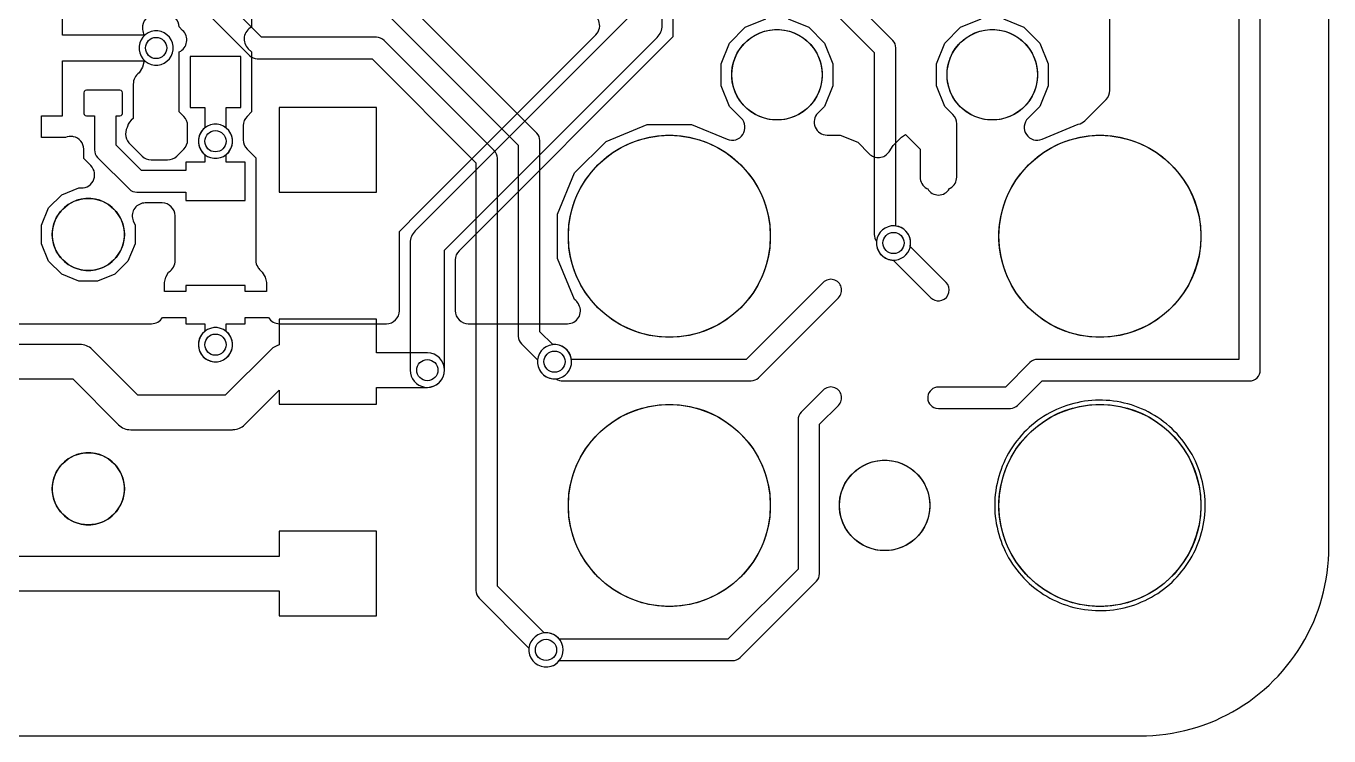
# Model space of a CAD drawing. Header units: millimetres. Extents: x 23.6 to 57.2, y 14.1 to 54.7.
# Drawn here: x 41.87 to 57.24, y 14.09 to 22.46 of the extents above; entities that cross this region are included whole.
import ezdxf

# ---------------------------------------------------------------- set-up
doc = ezdxf.new("R2010")
doc.units = ezdxf.units.MM

msp = doc.modelspace()

# ---------------------------------------------------------------- linework, layer by layer
at = {"layer": '16_copper'}
for points in [[(50.947, 23.073), (51.873, 22.147), (51.873, 20, 0.169097), (51.899, 19.92), (51.899, 19.88), (51.907, 19.841), (51.922, 19.805), (51.944, 19.772), (51.972, 19.744), (52.005, 19.722), (52.041, 19.707), (52.08, 19.699), (52.12, 19.699), (52.159, 19.707, 0.80566), (52.127, 20.1), (52.127, 22.2, 0.198912), (52.09, 22.29), (51.09, 23.29, 0.198912)], [(44, 22.613), (44.503, 22.11, 0.198912), (44.593, 22.073), (45.947, 22.073), (47.173, 20.847), (47.173, 15.8, 0.198912), (47.21, 15.71), (47.799, 15.121), (47.799, 15.12), (47.799, 15.08), (47.807, 15.041), (47.822, 15.005), (47.844, 14.972), (47.872, 14.944), (47.905, 14.922), (47.941, 14.907), (47.98, 14.899), (48.02, 14.899), (48.059, 14.907, 0.909747), (47.979, 15.301), (47.427, 15.853), (47.427, 20.9, 0.198912), (47.39, 20.99), (46.09, 22.29, 0.198912), (46, 22.327), (44.645, 22.327), (44.143, 22.83, 0.198912)], [(46.155, 22.573), (47.673, 21.055), (47.673, 18.8, 0.198912), (47.71, 18.71), (47.899, 18.521), (47.899, 18.52), (47.899, 18.48), (47.907, 18.441), (47.922, 18.405), (47.944, 18.372), (47.972, 18.344), (48.005, 18.322), (48.041, 18.307), (48.08, 18.299), (48.12, 18.299), (48.159, 18.307, 0.909747), (48.079, 18.701), (47.927, 18.853), (47.927, 21.107, 0.198912), (47.89, 21.197), (46.297, 22.79, 0.198912)], [(40.35, 18.297), (42.416, 18.297), (42.956, 17.756, 0.198912), (43.1, 17.697), (44.3, 17.697), (44.31, 17.698, 0.185976), (44.444, 17.756), (44.85, 18.163), (44.85, 18), (46, 18), (46, 18.197), (46.6, 18.197, 1), (46.6, 18.603), (46, 18.603), (46, 19), (44.85, 19), (44.85, 18.697, 0.134881), (44.756, 18.644), (44.216, 18.103), (43.184, 18.103), (42.644, 18.644, 0.198912), (42.5, 18.703), (40.35, 18.703)]]:
    msp.add_lwpolyline(points, format="xyb", dxfattribs=at)
for points in [[(43.459, 22.007), (43.495, 22.022), (43.528, 22.044), (43.556, 22.072), (43.578, 22.105), (43.593, 22.141), (43.601, 22.18), (43.601, 22.22), (43.593, 22.259), (43.578, 22.295), (43.556, 22.328), (43.528, 22.356), (43.495, 22.378), (43.459, 22.393), (43.42, 22.401), (43.38, 22.401), (43.341, 22.393), (43.305, 22.378), (43.272, 22.356), (43.244, 22.328), (43.222, 22.295), (43.207, 22.259), (43.199, 22.22), (43.199, 22.18), (43.207, 22.141), (43.222, 22.105), (43.244, 22.072), (43.272, 22.044), (43.305, 22.022), (43.341, 22.007), (43.38, 21.999), (43.42, 21.999)], [(46, 21.5), (44.85, 21.5), (44.85, 20.5), (46, 20.5)], [(44.159, 20.907), (44.195, 20.922), (44.228, 20.944), (44.256, 20.972), (44.278, 21.005), (44.293, 21.041), (44.301, 21.08), (44.301, 21.12), (44.293, 21.159), (44.278, 21.195), (44.256, 21.228), (44.228, 21.256), (44.195, 21.278), (44.159, 21.293), (44.12, 21.301), (44.08, 21.301), (44.041, 21.293), (44.005, 21.278), (43.972, 21.256), (43.944, 21.228), (43.922, 21.195), (43.907, 21.159), (43.899, 21.12), (43.899, 21.08), (43.907, 21.041), (43.922, 21.005), (43.944, 20.972), (43.972, 20.944), (44.005, 20.922), (44.041, 20.907), (44.08, 20.899), (44.12, 20.899)], [(44.159, 18.507), (44.195, 18.522), (44.228, 18.544), (44.256, 18.572), (44.278, 18.605), (44.293, 18.641), (44.301, 18.68), (44.301, 18.72), (44.293, 18.759), (44.278, 18.795), (44.256, 18.828), (44.228, 18.856), (44.195, 18.878), (44.159, 18.893), (44.12, 18.901), (44.08, 18.901), (44.041, 18.893), (44.005, 18.878), (43.972, 18.856), (43.944, 18.828), (43.922, 18.795), (43.907, 18.759), (43.899, 18.72), (43.899, 18.68), (43.907, 18.641), (43.922, 18.605), (43.944, 18.572), (43.972, 18.544), (44.005, 18.522), (44.041, 18.507), (44.08, 18.499), (44.12, 18.499)]]:
    msp.add_lwpolyline(points, close=True, dxfattribs=at)
msp.add_lwpolyline([(40.35, 15.797), (44.85, 15.797), (44.85, 15.5), (46, 15.5), (46, 16.5), (44.85, 16.5), (44.85, 16.203), (40.35, 16.203)], dxfattribs=at)
at = {"layer": '1_copper'}
for points in [[(53.479, 17.948, 0.187839), (53.564, 17.984), (53.853, 18.273), (56.3, 18.273, 0.414214), (56.427, 18.4), (56.427, 22.8, 0.198912), (56.39, 22.89), (54.69, 24.59, 0.198912), (54.6, 24.627), (54.157, 24.627, 0.909744), (53.822, 24.405), (53.844, 24.372, 0.475246), (54.157, 24.373), (54.547, 24.373), (56.173, 22.747), (56.173, 18.527), (53.8, 18.527, 0.198912), (53.71, 18.49), (53.421, 18.201), (52.63, 18.201, 0.879449), (52.598, 17.951), (52.63, 17.947), (53.474, 17.947)], [(46.637, 18.2, 0.361416), (46.803, 18.4), (46.803, 19.816), (49.311, 22.323, 0.198912), (49.37, 22.467), (49.37, 22.87), (49.467, 22.87), (49.467, 24.27), (48.867, 24.27), (48.867, 22.87), (48.964, 22.87), (48.964, 22.551), (46.456, 20.044, 0.198912), (46.397, 19.9), (46.397, 18.4), (46.4, 18.365), (46.409, 18.33), (46.424, 18.298), (46.445, 18.269), (46.47, 18.244), (46.499, 18.223), (46.532, 18.209), (46.566, 18.2), (46.602, 18.197)], [(44.449, 20.852), (44.227, 20.852), (44.227, 20.943, 0.47753), (44.227, 21.257), (44.227, 21.5), (44.4, 21.5), (44.4, 22.1), (43.8, 22.1), (43.8, 21.5), (43.973, 21.5), (43.973, 21.257, 0.47753), (43.973, 20.943), (43.973, 20.852), (43.751, 20.852), (43.751, 20.753), (43.226, 20.753), (42.927, 21.053), (42.927, 21.398), (42.973, 21.398), (42.987, 21.403), (42.998, 21.414), (43.004, 21.428), (43.004, 21.672), (42.998, 21.686), (42.987, 21.697), (42.973, 21.702), (42.577, 21.702), (42.563, 21.697), (42.552, 21.686), (42.546, 21.672), (42.546, 21.428), (42.552, 21.414), (42.563, 21.403), (42.577, 21.398), (42.673, 21.398), (42.673, 21, 0.198912), (42.71, 20.91), (43.084, 20.536, 0.198912), (43.174, 20.499), (43.751, 20.499), (43.751, 20.4), (44.449, 20.4)], [(52.67, 19.224, 0.556683), (52.72, 19.434), (52.297, 19.857, 0.961135), (51.907, 19.959), (51.899, 19.92, 0.436734), (52.096, 19.699), (52.54, 19.254), (52.562, 19.237), (52.587, 19.224), (52.615, 19.218), (52.643, 19.218)], [(50.421, 18.274, 0.187839), (50.506, 18.31), (51.45, 19.254, 1), (51.27, 19.434), (50.363, 18.527), (48.3, 18.527, 0.982077), (47.899, 18.48), (47.907, 18.441, 0.303349), (48.08, 18.299), (48.12, 18.299, 0.169097), (48.2, 18.273), (50.416, 18.273)], [(48.059, 14.907, 0.15024), (48.157, 14.973), (50.2, 14.973, 0.198912), (50.29, 15.01), (51.19, 15.91, 0.198912), (51.227, 16), (51.227, 17.761), (51.45, 17.984, 1), (51.27, 18.164), (51.01, 17.904, 0.198912), (50.973, 17.814), (50.973, 16.053), (50.147, 15.227), (48.157, 15.227), (48.156, 15.228), (48.128, 15.256), (48.095, 15.278), (48.059, 15.293), (48.02, 15.301), (47.98, 15.301), (47.941, 15.293), (47.905, 15.278), (47.872, 15.256), (47.844, 15.228), (47.822, 15.195), (47.807, 15.159), (47.799, 15.12), (47.799, 15.08), (47.807, 15.041), (47.822, 15.005), (47.844, 14.972), (47.872, 14.944), (47.905, 14.922), (47.941, 14.907), (47.98, 14.899), (48.02, 14.899)]]:
    msp.add_lwpolyline(points, format="xyb", close=True, dxfattribs=at)
for points in [[(44.527, 23.187), (44.527, 22.447, 0.521635), (44.487, 22.192), (44.527, 22.153), (44.527, 21.447), (44.473, 21.393, 0.198916), (44.428, 21.285), (44.428, 21.116, 0.198912), (44.473, 21.008), (44.576, 20.905), (44.576, 19.695, 0.136851), (44.599, 19.617), (44.603, 19.608, 0.036719), (44.621, 19.588), (44.652, 19.556), (44.686, 19.498), (44.703, 19.433), (44.703, 19.326), (44.449, 19.326), (44.449, 19.4), (43.751, 19.4), (43.751, 19.326), (43.497, 19.326), (43.497, 19.433), (43.514, 19.498), (43.548, 19.556, 0.274262), (43.624, 19.695), (43.624, 20.22, 0.414214), (43.471, 20.372), (43.271, 20.372, 0.501965), (43.125, 20.176), (43.131, 20.161), (43.152, 20.11), (43.152, 19.89), (43.068, 19.687), (42.913, 19.532), (42.71, 19.448), (42.49, 19.448), (42.287, 19.532), (42.132, 19.687), (42.048, 19.89), (42.048, 20.11), (42.132, 20.313), (42.287, 20.468), (42.49, 20.552, 0.742523), (42.629, 20.812), (42.546, 20.895), (42.546, 21.006, 0.356951), (42.424, 21.154), (42.417, 21.156, 0.132447), (42.329, 21.146), (42.048, 21.146), (42.048, 21.4), (42.295, 21.4), (42.295, 22.048), (42.775, 22.048, 0.000108), (42.775, 22.048), (43.258, 22.048), (43.258, 22.047), (43.238, 21.973), (43.199, 21.906, 0.256557), (43.131, 21.775), (43.131, 21.367, 0.194523), (43.061, 21.273), (43.059, 21.264, 0.353884), (43.099, 21.061), (43.234, 20.925, 0.198912), (43.342, 20.88), (43.536, 20.88, 0.198912), (43.644, 20.925), (43.727, 21.008, 0.198912), (43.772, 21.116), (43.772, 21.285, 0.198916), (43.727, 21.393), (43.673, 21.447), (43.673, 22.153, 0.521633), (43.713, 22.408), (43.673, 22.448, 0.406225), (43.521, 22.596)], [(53.396, 22.544), (53.639, 22.444), (53.825, 22.258), (53.925, 22.015), (53.925, 21.753), (53.825, 21.51), (53.687, 21.372, 0.820686), (53.853, 21.123), (54.28, 21.3, 0.146777), (54.357, 21.342), (54.608, 21.592, 0.198912), (54.652, 21.7), (54.652, 23.1, 0.198912)], [(43.391, 22.596, 0.445204), (43.24, 22.428), (43.241, 22.419, 0.100742), (43.258, 22.352), (42.775, 22.352, 0.000108), (42.775, 22.352), (42.295, 22.352), (42.295, 23)], [(40.083, 18.948), (43.344, 18.948, 0.262792), (43.475, 19.021), (43.751, 19.021), (43.751, 18.948), (43.973, 18.948), (43.973, 18.857, 0.909744), (44.195, 18.522), (44.228, 18.544, 0.475246), (44.227, 18.857), (44.227, 18.948), (44.449, 18.948), (44.449, 19.021), (44.726, 19.021, 0.262306), (44.856, 18.948), (46.117, 18.948, 0.414214), (46.27, 19.1), (46.27, 20.037), (46.508, 20.275), (48.589, 22.356, 0.668186), (48.481, 22.616)], [(49.497, 22.657), (49.497, 22.33), (46.975, 19.808, 0.198912), (46.93, 19.7), (46.93, 19.1, 0.414214), (47.083, 18.948), (48.254, 18.948, 0.562977), (48.389, 19.17), (48.382, 19.182, 0.096839), (48.337, 19.232), (48.137, 19.717), (48.137, 20.241), (48.337, 20.726), (48.708, 21.097), (49.193, 21.297), (49.717, 21.297), (50.137, 21.123, 0.820686), (50.303, 21.372), (50.165, 21.51), (50.065, 21.753), (50.065, 22.015), (50.165, 22.258), (50.351, 22.444), (50.594, 22.544)], [(50.856, 22.544), (51.099, 22.444), (51.285, 22.258), (51.385, 22.015), (51.385, 21.753), (51.285, 21.51), (51.208, 21.433, 0.668184), (51.316, 21.173), (51.471, 21.173), (51.677, 21.088), (51.812, 20.952, 0.472969), (52.047, 20.976), (52.097, 21.051), (52.193, 21.147), (52.241, 21.179), (52.414, 21.006), (52.414, 20.678, 0.27218), (52.492, 20.544), (52.503, 20.54, 0.579898), (52.761, 20.541), (52.77, 20.547, 0.265789), (52.846, 20.678), (52.846, 21.306, 0.198912), (52.801, 21.414), (52.705, 21.51), (52.705, 21.511), (52.605, 21.753), (52.605, 22.015), (52.705, 22.258), (52.891, 22.444), (53.134, 22.544)]]:
    msp.add_lwpolyline(points, format="xyb", dxfattribs=at)
at = {"layer": 'drills_NPTH'}
for centre, radius in [((50.725, 21.884), 0.533), ((53.265, 21.884), 0.533), ((49.455, 19.979), 1.191), ((54.535, 19.979), 1.191), ((42.6, 20), 0.425), ((49.455, 16.804), 1.191), ((54.535, 16.804), 1.191), ((42.6, 17), 0.425), ((51.995, 16.804), 0.533)]:
    msp.add_circle(centre, radius, dxfattribs=at)
at = {"layer": 'drills_via_1_16'}
for centre in [(43.4, 22.2), (44.1, 21.1), (52.1, 19.9), (44.1, 18.7), (48.1, 18.5), (46.6, 18.4), (48, 15.1)]:
    msp.add_circle(centre, 0.125, dxfattribs=at)
at = {"layer": 'holes'}
for points in [[(50.755, 22.417), (50.814, 22.411), (50.873, 22.397), (50.929, 22.378), (50.983, 22.352), (51.034, 22.32), (51.081, 22.282), (51.123, 22.24), (51.161, 22.193), (51.193, 22.142), (51.219, 22.088), (51.238, 22.032), (51.252, 21.973), (51.258, 21.914), (51.258, 21.854), (51.252, 21.795), (51.238, 21.736), (51.219, 21.68), (51.193, 21.626), (51.161, 21.575), (51.123, 21.528), (51.081, 21.486), (51.034, 21.448), (50.983, 21.416), (50.929, 21.39), (50.873, 21.371), (50.814, 21.357), (50.755, 21.351), (50.695, 21.351), (50.636, 21.357), (50.577, 21.371), (50.521, 21.39), (50.467, 21.416), (50.416, 21.448), (50.369, 21.486), (50.327, 21.528), (50.289, 21.575), (50.257, 21.626), (50.231, 21.68), (50.212, 21.736), (50.198, 21.795), (50.192, 21.854), (50.192, 21.914), (50.198, 21.973), (50.212, 22.032), (50.231, 22.088), (50.257, 22.142), (50.289, 22.193), (50.327, 22.24), (50.369, 22.282), (50.416, 22.32), (50.467, 22.352), (50.521, 22.378), (50.577, 22.397), (50.636, 22.411), (50.695, 22.417), (50.755, 22.417)], [(53.295, 22.417), (53.354, 22.411), (53.413, 22.397), (53.469, 22.378), (53.523, 22.352), (53.574, 22.32), (53.621, 22.282), (53.663, 22.24), (53.701, 22.193), (53.733, 22.142), (53.759, 22.088), (53.778, 22.032), (53.792, 21.973), (53.798, 21.914), (53.798, 21.854), (53.792, 21.795), (53.778, 21.736), (53.759, 21.68), (53.733, 21.626), (53.701, 21.575), (53.663, 21.528), (53.621, 21.486), (53.574, 21.448), (53.523, 21.416), (53.469, 21.39), (53.413, 21.371), (53.354, 21.357), (53.295, 21.351), (53.235, 21.351), (53.176, 21.357), (53.117, 21.371), (53.061, 21.39), (53.007, 21.416), (52.956, 21.448), (52.909, 21.486), (52.867, 21.528), (52.829, 21.575), (52.797, 21.626), (52.771, 21.68), (52.752, 21.736), (52.738, 21.795), (52.732, 21.854), (52.732, 21.914), (52.738, 21.973), (52.752, 22.032), (52.771, 22.088), (52.797, 22.142), (52.829, 22.193), (52.867, 22.24), (52.909, 22.282), (52.956, 22.32), (53.007, 22.352), (53.061, 22.378), (53.117, 22.397), (53.176, 22.411), (53.235, 22.417), (53.295, 22.417)], [(49.502, 21.17), (49.595, 21.163), (49.688, 21.148), (49.779, 21.126), (49.868, 21.097), (49.954, 21.062), (50.038, 21.019), (50.117, 20.97), (50.193, 20.915), (50.264, 20.854), (50.33, 20.788), (50.391, 20.717), (50.446, 20.641), (50.495, 20.562), (50.538, 20.478), (50.573, 20.392), (50.602, 20.303), (50.624, 20.212), (50.639, 20.119), (50.646, 20.026), (50.646, 19.932), (50.639, 19.839), (50.624, 19.746), (50.602, 19.655), (50.573, 19.566), (50.538, 19.48), (50.495, 19.396), (50.446, 19.317), (50.391, 19.241), (50.33, 19.17), (50.264, 19.104), (50.193, 19.043), (50.117, 18.988), (50.038, 18.939), (49.954, 18.896), (49.868, 18.861), (49.779, 18.832), (49.688, 18.81), (49.595, 18.795), (49.502, 18.788), (49.408, 18.788), (49.315, 18.795), (49.222, 18.81), (49.131, 18.832), (49.042, 18.861), (48.956, 18.896), (48.872, 18.939), (48.793, 18.988), (48.717, 19.043), (48.646, 19.104), (48.58, 19.17), (48.519, 19.241), (48.464, 19.317), (48.415, 19.396), (48.372, 19.48), (48.337, 19.566), (48.308, 19.655), (48.286, 19.746), (48.271, 19.839), (48.264, 19.932), (48.264, 20.026), (48.271, 20.119), (48.286, 20.212), (48.308, 20.303), (48.337, 20.392), (48.372, 20.478), (48.415, 20.562), (48.464, 20.641), (48.519, 20.717), (48.58, 20.788), (48.646, 20.854), (48.717, 20.915), (48.793, 20.97), (48.872, 21.019), (48.956, 21.062), (49.042, 21.097), (49.131, 21.126), (49.222, 21.148), (49.315, 21.163), (49.408, 21.17), (49.502, 21.17)], [(54.582, 21.17), (54.675, 21.163), (54.768, 21.148), (54.859, 21.126), (54.948, 21.097), (55.034, 21.062), (55.118, 21.019), (55.197, 20.97), (55.273, 20.915), (55.344, 20.854), (55.41, 20.788), (55.471, 20.717), (55.526, 20.641), (55.575, 20.562), (55.618, 20.478), (55.653, 20.392), (55.682, 20.303), (55.704, 20.212), (55.719, 20.119), (55.726, 20.026), (55.726, 19.932), (55.719, 19.839), (55.704, 19.746), (55.682, 19.655), (55.653, 19.566), (55.618, 19.48), (55.575, 19.396), (55.526, 19.317), (55.471, 19.241), (55.41, 19.17), (55.344, 19.104), (55.273, 19.043), (55.197, 18.988), (55.118, 18.939), (55.034, 18.896), (54.948, 18.861), (54.859, 18.832), (54.768, 18.81), (54.675, 18.795), (54.582, 18.788), (54.488, 18.788), (54.395, 18.795), (54.302, 18.81), (54.211, 18.832), (54.122, 18.861), (54.036, 18.896), (53.952, 18.939), (53.873, 18.988), (53.797, 19.043), (53.726, 19.104), (53.66, 19.17), (53.599, 19.241), (53.544, 19.317), (53.495, 19.396), (53.452, 19.48), (53.417, 19.566), (53.388, 19.655), (53.366, 19.746), (53.351, 19.839), (53.344, 19.932), (53.344, 20.026), (53.351, 20.119), (53.366, 20.212), (53.388, 20.303), (53.417, 20.392), (53.452, 20.478), (53.495, 20.562), (53.544, 20.641), (53.599, 20.717), (53.66, 20.788), (53.726, 20.854), (53.797, 20.915), (53.873, 20.97), (53.952, 21.019), (54.036, 21.062), (54.122, 21.097), (54.211, 21.126), (54.302, 21.148), (54.395, 21.163), (54.488, 21.17), (54.582, 21.17)], [(42.628, 19.575), (42.683, 19.582), (42.737, 19.597), (42.788, 19.618), (42.837, 19.646), (42.881, 19.68), (42.92, 19.719), (42.954, 19.763), (42.982, 19.812), (43.003, 19.863), (43.018, 19.917), (43.025, 19.972), (43.025, 20.028), (43.018, 20.083), (43.003, 20.137), (42.982, 20.188), (42.954, 20.237), (42.92, 20.281), (42.881, 20.32), (42.837, 20.354), (42.788, 20.382), (42.737, 20.403), (42.683, 20.418), (42.628, 20.425), (42.572, 20.425), (42.517, 20.418), (42.463, 20.403), (42.412, 20.382), (42.363, 20.354), (42.319, 20.32), (42.28, 20.281), (42.246, 20.237), (42.218, 20.188), (42.197, 20.137), (42.182, 20.083), (42.175, 20.028), (42.175, 19.972), (42.182, 19.917), (42.197, 19.863), (42.218, 19.812), (42.246, 19.763), (42.28, 19.719), (42.319, 19.68), (42.363, 19.646), (42.412, 19.618), (42.463, 19.597), (42.517, 19.582), (42.572, 19.575), (42.628, 19.575)], [(49.502, 17.995), (49.595, 17.988), (49.688, 17.973), (49.779, 17.951), (49.868, 17.922), (49.954, 17.887), (50.038, 17.844), (50.117, 17.795), (50.193, 17.74), (50.264, 17.679), (50.33, 17.613), (50.391, 17.542), (50.446, 17.466), (50.495, 17.387), (50.538, 17.303), (50.573, 17.217), (50.602, 17.128), (50.624, 17.037), (50.639, 16.944), (50.646, 16.851), (50.646, 16.757), (50.639, 16.664), (50.624, 16.571), (50.602, 16.48), (50.573, 16.391), (50.538, 16.305), (50.495, 16.221), (50.446, 16.142), (50.391, 16.066), (50.33, 15.995), (50.264, 15.929), (50.193, 15.868), (50.117, 15.813), (50.038, 15.764), (49.954, 15.721), (49.868, 15.686), (49.779, 15.657), (49.688, 15.635), (49.595, 15.62), (49.502, 15.613), (49.408, 15.613), (49.315, 15.62), (49.222, 15.635), (49.131, 15.657), (49.042, 15.686), (48.956, 15.721), (48.872, 15.764), (48.793, 15.813), (48.717, 15.868), (48.646, 15.929), (48.58, 15.995), (48.519, 16.066), (48.464, 16.142), (48.415, 16.221), (48.372, 16.305), (48.337, 16.391), (48.308, 16.48), (48.286, 16.571), (48.271, 16.664), (48.264, 16.757), (48.264, 16.851), (48.271, 16.944), (48.286, 17.037), (48.308, 17.128), (48.337, 17.217), (48.372, 17.303), (48.415, 17.387), (48.464, 17.466), (48.519, 17.542), (48.58, 17.613), (48.646, 17.679), (48.717, 17.74), (48.793, 17.795), (48.872, 17.844), (48.956, 17.887), (49.042, 17.922), (49.131, 17.951), (49.222, 17.973), (49.315, 17.988), (49.408, 17.995), (49.502, 17.995)], [(53.294, 16.804), (53.294, 16.761), (53.297, 16.718), (53.3, 16.675), (53.306, 16.632), (53.312, 16.59), (53.321, 16.547), (53.33, 16.505), (53.341, 16.464), (53.354, 16.422), (53.368, 16.382), (53.383, 16.341), (53.4, 16.302), (53.418, 16.263), (53.437, 16.224), (53.458, 16.187), (53.48, 16.149), (53.504, 16.113), (53.528, 16.078), (53.554, 16.043), (53.581, 16.01), (53.609, 15.977), (53.638, 15.946), (53.669, 15.915), (53.7, 15.885), (53.733, 15.857), (53.766, 15.83), (53.8, 15.804), (53.835, 15.779), (53.871, 15.755), (53.908, 15.733), (53.946, 15.712), (53.984, 15.692), (54.023, 15.673), (54.062, 15.656), (54.103, 15.641), (54.143, 15.626), (54.184, 15.613), (54.226, 15.602), (54.268, 15.592), (54.31, 15.583), (54.352, 15.576), (54.395, 15.571), (54.438, 15.567), (54.481, 15.564), (54.524, 15.563), (54.567, 15.563), (54.61, 15.565), (54.653, 15.568), (54.696, 15.573), (54.739, 15.58), (54.781, 15.587), (54.823, 15.597), (54.865, 15.607), (54.906, 15.62), (54.947, 15.633), (54.988, 15.648), (55.027, 15.665), (55.067, 15.682), (55.105, 15.701), (55.143, 15.722), (55.18, 15.744), (55.217, 15.767), (55.252, 15.791), (55.287, 15.817), (55.321, 15.843), (55.354, 15.871), (55.386, 15.9), (55.416, 15.93), (55.446, 15.961), (55.475, 15.993), (55.503, 16.027), (55.529, 16.061), (55.554, 16.096), (55.578, 16.131), (55.601, 16.168), (55.622, 16.205), (55.643, 16.243), (55.661, 16.282), (55.679, 16.322), (55.695, 16.361), (55.709, 16.402), (55.723, 16.443), (55.735, 16.485), (55.745, 16.526), (55.754, 16.568), (55.761, 16.611), (55.767, 16.654), (55.772, 16.696), (55.775, 16.739), (55.776, 16.783), (55.776, 16.826), (55.775, 16.869), (55.772, 16.912), (55.767, 16.954), (55.761, 16.997), (55.754, 17.04), (55.745, 17.082), (55.735, 17.123), (55.723, 17.165), (55.709, 17.206), (55.695, 17.247), (55.679, 17.287), (55.661, 17.326), (55.643, 17.365), (55.622, 17.403), (55.601, 17.44), (55.578, 17.477), (55.554, 17.512), (55.529, 17.547), (55.503, 17.582), (55.475, 17.615), (55.446, 17.647), (55.416, 17.678), (55.386, 17.708), (55.354, 17.737), (55.321, 17.765), (55.287, 17.791), (55.252, 17.817), (55.217, 17.841), (55.18, 17.864), (55.143, 17.886), (55.105, 17.907), (55.067, 17.926), (55.027, 17.944), (54.988, 17.96), (54.947, 17.975), (54.906, 17.989), (54.865, 18.001), (54.823, 18.011), (54.781, 18.021), (54.739, 18.029), (54.696, 18.035), (54.653, 18.04), (54.61, 18.043), (54.567, 18.045), (54.524, 18.045), (54.481, 18.044), (54.438, 18.041), (54.395, 18.037), (54.352, 18.032), (54.31, 18.025), (54.268, 18.016), (54.226, 18.006), (54.184, 17.995), (54.143, 17.982), (54.103, 17.968), (54.062, 17.952), (54.023, 17.935), (53.984, 17.916), (53.946, 17.896), (53.908, 17.875), (53.871, 17.853), (53.835, 17.829), (53.8, 17.804), (53.766, 17.778), (53.733, 17.751), (53.7, 17.723), (53.669, 17.693), (53.638, 17.663), (53.609, 17.631), (53.581, 17.598), (53.554, 17.565), (53.528, 17.53), (53.504, 17.495), (53.48, 17.459), (53.458, 17.422), (53.437, 17.384), (53.418, 17.345), (53.4, 17.306), (53.383, 17.267), (53.368, 17.226), (53.354, 17.186), (53.341, 17.144), (53.33, 17.103), (53.321, 17.061), (53.312, 17.018), (53.306, 16.976), (53.3, 16.933), (53.297, 16.89), (53.294, 16.847), (53.294, 16.804)], [(54.582, 17.995), (54.675, 17.988), (54.768, 17.973), (54.859, 17.951), (54.948, 17.922), (55.034, 17.887), (55.118, 17.844), (55.197, 17.795), (55.273, 17.74), (55.344, 17.679), (55.41, 17.613), (55.471, 17.542), (55.526, 17.466), (55.575, 17.387), (55.618, 17.303), (55.653, 17.217), (55.682, 17.128), (55.704, 17.037), (55.719, 16.944), (55.726, 16.851), (55.726, 16.757), (55.719, 16.664), (55.704, 16.571), (55.682, 16.48), (55.653, 16.391), (55.618, 16.305), (55.575, 16.221), (55.526, 16.142), (55.471, 16.066), (55.41, 15.995), (55.344, 15.929), (55.273, 15.868), (55.197, 15.813), (55.118, 15.764), (55.034, 15.721), (54.948, 15.686), (54.859, 15.657), (54.768, 15.635), (54.675, 15.62), (54.582, 15.613), (54.488, 15.613), (54.395, 15.62), (54.302, 15.635), (54.211, 15.657), (54.122, 15.686), (54.036, 15.721), (53.952, 15.764), (53.873, 15.813), (53.797, 15.868), (53.726, 15.929), (53.66, 15.995), (53.599, 16.066), (53.544, 16.142), (53.495, 16.221), (53.452, 16.305), (53.417, 16.391), (53.388, 16.48), (53.366, 16.571), (53.351, 16.664), (53.344, 16.757), (53.344, 16.851), (53.351, 16.944), (53.366, 17.037), (53.388, 17.128), (53.417, 17.217), (53.452, 17.303), (53.495, 17.387), (53.544, 17.466), (53.599, 17.542), (53.66, 17.613), (53.726, 17.679), (53.797, 17.74), (53.873, 17.795), (53.952, 17.844), (54.036, 17.887), (54.122, 17.922), (54.211, 17.951), (54.302, 17.973), (54.395, 17.988), (54.488, 17.995), (54.582, 17.995)], [(42.628, 16.575), (42.683, 16.582), (42.737, 16.597), (42.788, 16.618), (42.837, 16.646), (42.881, 16.68), (42.92, 16.719), (42.954, 16.763), (42.982, 16.812), (43.003, 16.863), (43.018, 16.917), (43.025, 16.972), (43.025, 17.028), (43.018, 17.083), (43.003, 17.137), (42.982, 17.188), (42.954, 17.237), (42.92, 17.281), (42.881, 17.32), (42.837, 17.354), (42.788, 17.382), (42.737, 17.403), (42.683, 17.418), (42.628, 17.425), (42.572, 17.425), (42.517, 17.418), (42.463, 17.403), (42.412, 17.382), (42.363, 17.354), (42.319, 17.32), (42.28, 17.281), (42.246, 17.237), (42.218, 17.188), (42.197, 17.137), (42.182, 17.083), (42.175, 17.028), (42.175, 16.972), (42.182, 16.917), (42.197, 16.863), (42.218, 16.812), (42.246, 16.763), (42.28, 16.719), (42.319, 16.68), (42.363, 16.646), (42.412, 16.618), (42.463, 16.597), (42.517, 16.582), (42.572, 16.575), (42.628, 16.575)], [(52.025, 17.337), (52.084, 17.331), (52.143, 17.317), (52.199, 17.298), (52.253, 17.272), (52.304, 17.24), (52.351, 17.202), (52.393, 17.16), (52.431, 17.113), (52.463, 17.062), (52.489, 17.008), (52.508, 16.952), (52.522, 16.893), (52.528, 16.834), (52.528, 16.774), (52.522, 16.715), (52.508, 16.656), (52.489, 16.6), (52.463, 16.546), (52.431, 16.495), (52.393, 16.448), (52.351, 16.406), (52.304, 16.368), (52.253, 16.336), (52.199, 16.31), (52.143, 16.291), (52.084, 16.277), (52.025, 16.271), (51.965, 16.271), (51.906, 16.277), (51.847, 16.291), (51.791, 16.31), (51.737, 16.336), (51.686, 16.368), (51.639, 16.406), (51.597, 16.448), (51.559, 16.495), (51.527, 16.546), (51.501, 16.6), (51.482, 16.656), (51.468, 16.715), (51.462, 16.774), (51.462, 16.834), (51.468, 16.893), (51.482, 16.952), (51.501, 17.008), (51.527, 17.062), (51.559, 17.113), (51.597, 17.16), (51.639, 17.202), (51.686, 17.24), (51.737, 17.272), (51.791, 17.298), (51.847, 17.317), (51.906, 17.331), (51.965, 17.337), (52.025, 17.337)]]:
    msp.add_lwpolyline(points, close=True, dxfattribs=at)
at = {"layer": 'outline'}
msp.add_lwpolyline([(26.004, 14.085), (54.709, 14.085), (55.085, 14.086), (55.161, 14.09), (55.237, 14.097), (55.312, 14.106), (55.388, 14.117), (55.462, 14.132), (55.537, 14.148), (55.61, 14.168), (55.683, 14.189), (55.755, 14.214), (55.826, 14.24), (55.897, 14.269), (55.966, 14.301), (56.034, 14.335), (56.101, 14.371), (56.167, 14.409), (56.231, 14.45), (56.294, 14.493), (56.355, 14.538), (56.415, 14.585), (56.473, 14.634), (56.53, 14.685), (56.584, 14.738), (56.637, 14.792), (56.688, 14.849), (56.737, 14.907), (56.784, 14.967), (56.829, 15.028), (56.872, 15.091), (56.913, 15.155), (56.951, 15.221), (56.987, 15.288), (57.021, 15.356), (57.053, 15.425), (57.082, 15.496), (57.108, 15.567), (57.133, 15.639), (57.154, 15.712), (57.174, 15.786), (57.19, 15.86), (57.205, 15.934), (57.216, 16.01), (57.225, 16.085), (57.232, 16.161), (57.236, 16.237), (57.237, 51.855)], dxfattribs=at)

doc.saveas('drawing.dxf')
